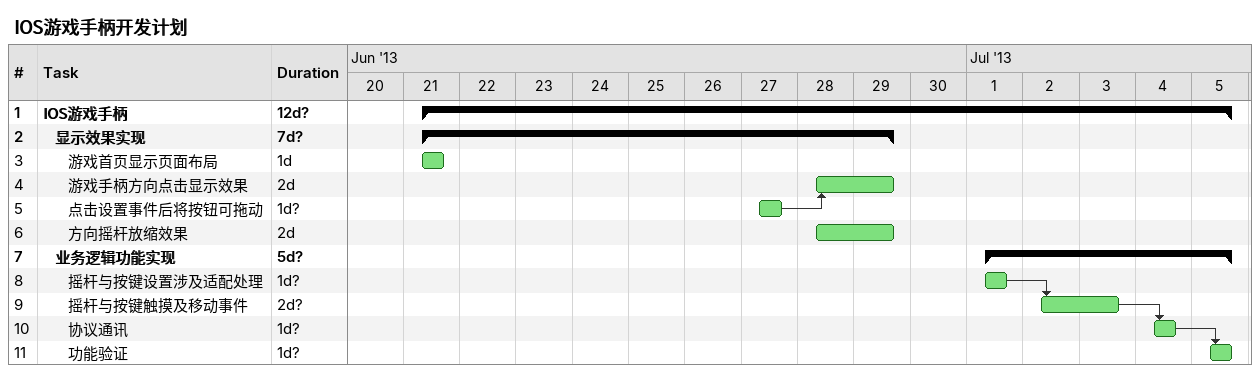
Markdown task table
IOS游戏手柄开发计划

| ID | Level | Task | Duration | Start | Finish | Predecessors |
|---|---|---|---|---|---|---|
| 1 | 1 | **IOS游戏手柄** | 12d? | 2013-06-21 | 2013-07-05 |  |
| 2 | 2 | **显示效果实现** | 7d? | 2013-06-21 | 2013-06-29 |  |
| 3 | 3 | 游戏首页显示页面布局 | 1d | 2013-06-21 | 2013-06-21 |  |
| 4 | 3 | 游戏手柄方向点击显示效果 | 2d | 2013-06-28 | 2013-06-29 | 5 |
| 5 | 3 | 点击设置事件后将按钮可拖动 | 1d? | 2013-06-27 | 2013-06-27 |  |
| 6 | 3 | 方向摇杆放缩效果 | 2d | 2013-06-28 | 2013-06-29 |  |
| 7 | 2 | **业务逻辑功能实现** | 5d? | 2013-07-01 | 2013-07-05 |  |
| 8 | 3 | 摇杆与按键设置涉及适配处理 | 1d? | 2013-07-01 | 2013-07-01 |  |
| 9 | 3 | 摇杆与按键触摸及移动事件 | 2d? | 2013-07-02 | 2013-07-03 | 8 |
| 10 | 3 | 协议通讯 | 1d? | 2013-07-04 | 2013-07-04 | 9 |
| 11 | 3 | 功能验证 | 1d? | 2013-07-05 | 2013-07-05 | 10 |
